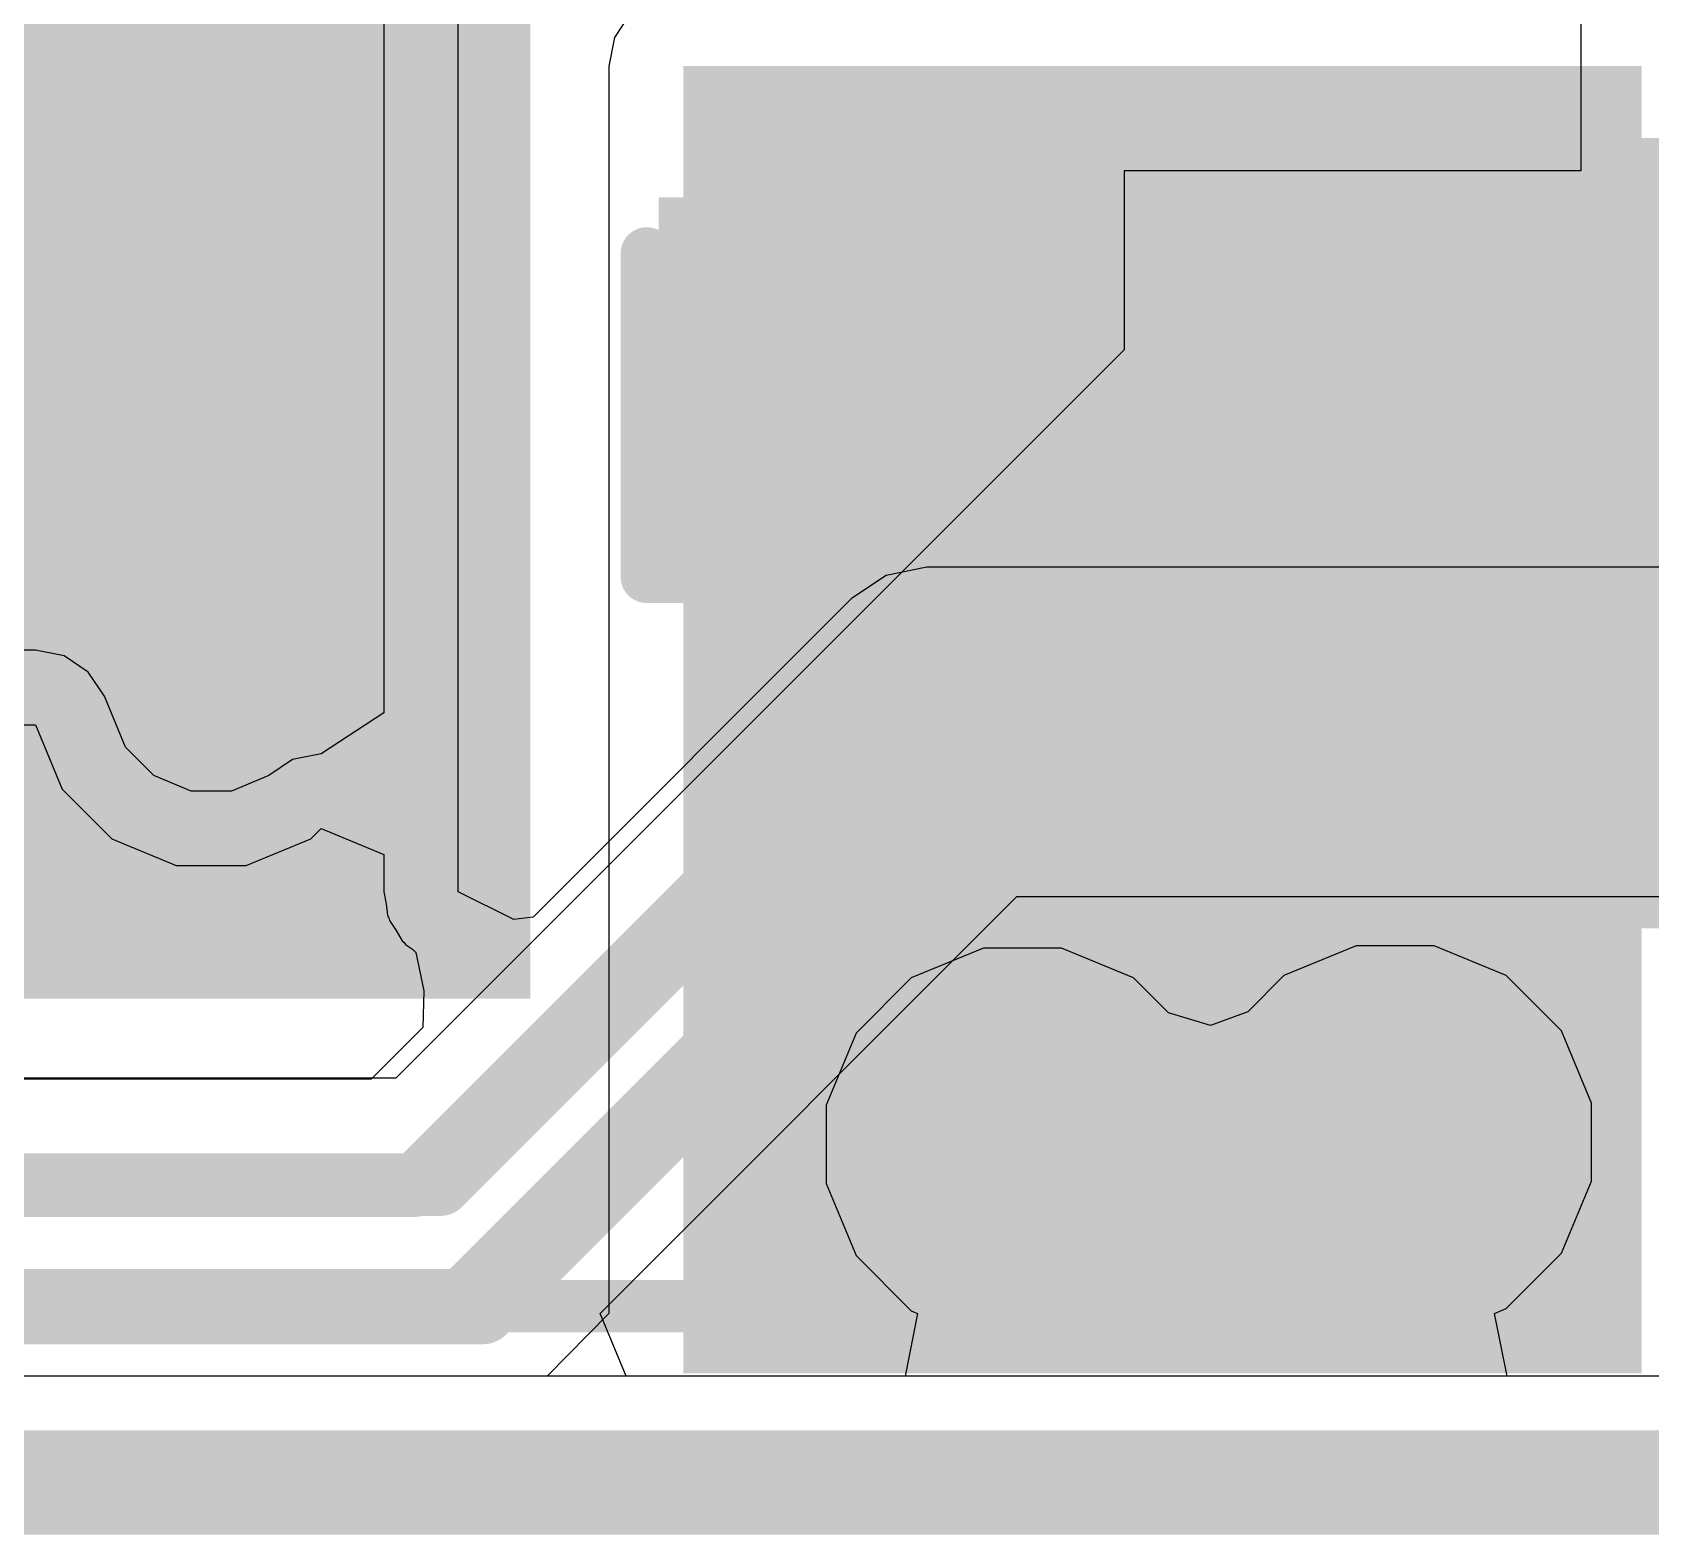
# Model space of a CAD drawing. Header units: inches. Extents: x -10 to 344, y -7 to 75.
# Drawn here: x 48.443 to 52.382, y -0.127 to 3.529 of the extents above; entities that cross this region are included whole.
import ezdxf

# ---------------------------------------------------------------- set-up
doc = ezdxf.new("R2010")
doc.units = ezdxf.units.IN
for name, color, linetype in [('Board Outline', 216, 'Continuous'), ('Bottom Layer', 5, 'Continuous'), ('Bottom Overlay', 54, 'Continuous'), ('Bottom Paste', 16, 'Continuous'), ('Bottom Solder', 6, 'Continuous'), ('Drill Drawing', 1, 'Continuous'), ('Mid Layer 1', 16, 'Continuous'), ('Mid Layer 2', 76, 'Continuous'), ('Top Layer', 1, 'Continuous'), ('Top Overlay', 2, 'Continuous'), ('Top Paste', 8, 'Continuous'), ('Top Solder', 216, 'Continuous'), ('Via Holes', 16, 'Continuous')]:
    doc.layers.add(name, color=color, linetype=linetype)

# ---------------------------------------------------------------- blocks, each defined once
blk = doc.blocks.new('IND_0806_B_20')
at = {"layer": 'Bottom Layer'}
for points in [[(-1.325, 0.86), (-0.325, 0.86), (-0.325, -0.86), (-1.325, -0.86)], [(0.325, 0.86), (1.325, 0.86), (1.325, -0.86), (0.325, -0.86)]]:
    blk.add_hatch(color=5, dxfattribs=at).paths.add_polyline_path(points)
at = {"layer": 'Bottom Paste'}
for points in [[(-1.325, 0.86), (-0.325, 0.86), (-0.325, -0.86), (-1.325, -0.86)], [(0.325, 0.86), (1.325, 0.86), (1.325, -0.86), (0.325, -0.86)]]:
    blk.add_hatch(color=16, dxfattribs=at).paths.add_polyline_path(points)
at = {"layer": 'Bottom Solder'}
for points in [[(-1.4266, 0.9616), (-0.2234, 0.9616), (-0.2234, -0.9616), (-1.4266, -0.9616)], [(0.2234, 0.9616), (1.4266, 0.9616), (1.4266, -0.9616), (0.2234, -0.9616)]]:
    blk.add_hatch(color=6, dxfattribs=at).paths.add_polyline_path(points)
at = {"layer": 'Bottom Overlay'}
for points in [[(-0.127, 0.8636, 0.127, 0.127, 0), (0.1524, 0.8636, 0.127, 0.127, 0)], [(-0.127, -0.8636, 0.127, 0.127, 0), (0.1524, -0.8636, 0.127, 0.127, 0)]]:
    blk.add_lwpolyline(points, format="xyseb", dxfattribs=at)
for points in [[(-0.1588, 0.8636, 0.0635, 0.0635, 1), (-0.0952, 0.8636, 0.0635, 0.0635, 1)], [(0.1206, 0.8636, 0.0635, 0.0635, 1), (0.1842, 0.8636, 0.0635, 0.0635, 1)], [(-0.1588, -0.8636, 0.0635, 0.0635, 1), (-0.0952, -0.8636, 0.0635, 0.0635, 1)], [(0.1206, -0.8636, 0.0635, 0.0635, 1), (0.1842, -0.8636, 0.0635, 0.0635, 1)]]:
    blk.add_lwpolyline(points, format="xyseb", close=True, dxfattribs=at)
blk = doc.blocks.new('C___0603_B_23')
at = {"layer": 'Bottom Layer'}
for points in [[(-1.143, -0.4445), (-1.143, 0.4445), (-0.381, 0.4445), (-0.381, -0.4445)], [(0.381, -0.4445), (0.381, 0.4445), (1.143, 0.4445), (1.143, -0.4445)]]:
    blk.add_hatch(color=5, dxfattribs=at).paths.add_polyline_path(points)
at = {"layer": 'Bottom Paste'}
for points in [[(-1.143, -0.4445), (-1.143, 0.4445), (-0.381, 0.4445), (-0.381, -0.4445)], [(0.381, -0.4445), (0.381, 0.4445), (1.143, 0.4445), (1.143, -0.4445)]]:
    blk.add_hatch(color=16, dxfattribs=at).paths.add_polyline_path(points)
at = {"layer": 'Bottom Solder'}
for points in [[(-1.203, -0.5045), (-1.203, 0.5045), (-0.321, 0.5045), (-0.321, -0.5045)], [(0.321, -0.5045), (0.321, 0.5045), (1.203, 0.5045), (1.203, -0.5045)]]:
    blk.add_hatch(color=6, dxfattribs=at).paths.add_polyline_path(points)
at = {"layer": 'Bottom Overlay'}
for points in [[(-0.4572, 0.5334, 0.127, 0.127, 0), (-1.2446, 0.5334, 0.127, 0.127, 0)], [(-1.2446, -0.5334, 0.127, 0.127, 0), (-1.2446, 0.5334, 0.127, 0.127, 0)], [(1.2446, 0.5334, 0.127, 0.127, 0), (0.4572, 0.5334, 0.127, 0.127, 0)], [(1.2446, -0.5334, 0.127, 0.127, 0), (1.2446, 0.5334, 0.127, 0.127, 0)], [(-0.4572, -0.5334, 0.127, 0.127, 0), (-1.2446, -0.5334, 0.127, 0.127, 0)], [(1.2446, -0.5334, 0.127, 0.127, 0), (0.4572, -0.5334, 0.127, 0.127, 0)]]:
    blk.add_lwpolyline(points, format="xyseb", dxfattribs=at)
for points in [[(-1.2764, 0.5334, 0.0635, 0.0635, 1), (-1.2128, 0.5334, 0.0635, 0.0635, 1)], [(-1.2764, 0.5334, 0.0635, 0.0635, 1), (-1.2128, 0.5334, 0.0635, 0.0635, 1)], [(-0.4889, 0.5334, 0.0635, 0.0635, 1), (-0.4254, 0.5334, 0.0635, 0.0635, 1)], [(0.4254, 0.5334, 0.0635, 0.0635, 1), (0.4889, 0.5334, 0.0635, 0.0635, 1)], [(1.2128, 0.5334, 0.0635, 0.0635, 1), (1.2764, 0.5334, 0.0635, 0.0635, 1)], [(1.2128, 0.5334, 0.0635, 0.0635, 1), (1.2764, 0.5334, 0.0635, 0.0635, 1)], [(-1.2764, -0.5334, 0.0635, 0.0635, 1), (-1.2128, -0.5334, 0.0635, 0.0635, 1)], [(-1.2764, -0.5334, 0.0635, 0.0635, 1), (-1.2128, -0.5334, 0.0635, 0.0635, 1)], [(-0.4889, -0.5334, 0.0635, 0.0635, 1), (-0.4254, -0.5334, 0.0635, 0.0635, 1)], [(0.4254, -0.5334, 0.0635, 0.0635, 1), (0.4889, -0.5334, 0.0635, 0.0635, 1)], [(1.2128, -0.5334, 0.0635, 0.0635, 1), (1.2764, -0.5334, 0.0635, 0.0635, 1)], [(1.2128, -0.5334, 0.0635, 0.0635, 1), (1.2764, -0.5334, 0.0635, 0.0635, 1)]]:
    blk.add_lwpolyline(points, format="xyseb", close=True, dxfattribs=at)
blk = doc.blocks.new('8_WSON__8_6__28')
at = {"layer": 'Top Layer'}
for points in [[(-1.7, 2.15), (1.7, 2.15), (1.7, -2.15), (-1.7, -2.15)], [(-4.365, 2.125), (-3.425, 2.125), (-3.425, 1.685), (-4.365, 1.685)], [(-4.365, 0.855), (-3.425, 0.855), (-3.425, 0.415), (-4.365, 0.415)]]:
    blk.add_hatch(color=1, dxfattribs=at).paths.add_polyline_path(points)
at = {"layer": 'Top Paste'}
for points in [[(-4.365, 2.125), (-3.425, 2.125), (-3.425, 1.685), (-4.365, 1.685)], [(-4.365, 0.855), (-3.425, 0.855), (-3.425, 0.415), (-4.365, 0.415)]]:
    blk.add_hatch(color=8, dxfattribs=at).paths.add_polyline_path(points)
at = {"layer": 'Top Solder'}
for points in [[(-1.8016, 2.2516), (1.8016, 2.2516), (1.8016, -2.2516), (-1.8016, -2.2516)], [(-4.4666, 2.2266), (-3.3234, 2.2266), (-3.3234, 1.5834), (-4.4666, 1.5834)], [(-4.4666, 0.9566), (-3.3234, 0.9566), (-3.3234, 0.3134), (-4.4666, 0.3134)]]:
    blk.add_hatch(color=216, dxfattribs=at).paths.add_polyline_path(points)
at = {"layer": 'Top Overlay'}
for points in [[(-4, 3, 0.127, 0.127, 0), (-4, 2.5, 0.127, 0.127, 0)], [(4, 3, 0.127, 0.127, 0), (-4, 3, 0.127, 0.127, 0)], [(-4.5212, 1.9304, 0.127, 0.127, 0), (-4.6482, 2.0574, 0.127, 0.127, 0)], [(-4.5212, 1.9304, 0.127, 0.127, 0), (-4.6482, 1.8034, 0.127, 0.127, 0)]]:
    blk.add_lwpolyline(points, format="xyseb", dxfattribs=at)
for points in [[(-4.0317, 3, 0.0635, 0.0635, 1), (-3.9682, 3, 0.0635, 0.0635, 1)], [(-4.0317, 3, 0.0635, 0.0635, 1), (-3.9682, 3, 0.0635, 0.0635, 1)], [(-4.0317, 2.5, 0.0635, 0.0635, 1), (-3.9682, 2.5, 0.0635, 0.0635, 1)], [(-4.5529, 1.9304, 0.0635, 0.0635, 1), (-4.4894, 1.9304, 0.0635, 0.0635, 1)], [(-4.5529, 1.9304, 0.0635, 0.0635, 1), (-4.4894, 1.9304, 0.0635, 0.0635, 1)]]:
    blk.add_lwpolyline(points, format="xyseb", close=True, dxfattribs=at)

msp = doc.modelspace()

# ---------------------------------------------------------------- hatches: boundary and pattern name
at = {"layer": 'Bottom Layer'}
msp.add_hatch(color=5, dxfattribs=at).paths.add_polyline_path([(50.0276, 0.2654), (52.3601, 0.2654), (52.3601, 3.4469), (50.0276, 3.4469)])
h = msp.add_hatch(color=5, dxfattribs=at)
edge = h.paths.add_edge_path()
edge.add_arc((48.8786, 2.929), 0.25, 0, 360)
h = msp.add_hatch(color=5, dxfattribs=at)
edge = h.paths.add_edge_path()
edge.add_arc((48.8786, 1.929), 0.25, 0, 360)
h = msp.add_hatch(color=5, dxfattribs=at)
edge = h.paths.add_edge_path()
edge.add_arc((50.8531, 0.8227), 0.3, 0, 360)
h = msp.add_hatch(color=5, dxfattribs=at)
edge = h.paths.add_edge_path()
edge.add_arc((51.7603, 0.8283), 0.3, 0, 360)
at = {"layer": 'Mid Layer 1'}
h = msp.add_hatch(color=16, dxfattribs=at)
edge = h.paths.add_edge_path()
edge.add_arc((48.8786, 2.929), 0.25, 0, 360)
h = msp.add_hatch(color=16, dxfattribs=at)
edge = h.paths.add_edge_path()
edge.add_arc((48.8786, 1.929), 0.25, 0, 360)
h = msp.add_hatch(color=16, dxfattribs=at)
edge = h.paths.add_edge_path()
edge.add_arc((50.8531, 0.8227), 0.3, 0, 360)
h = msp.add_hatch(color=16, dxfattribs=at)
edge = h.paths.add_edge_path()
edge.add_arc((51.7603, 0.8283), 0.3, 0, 360)
at = {"layer": 'Mid Layer 2'}
h = msp.add_hatch(color=76, dxfattribs=at)
edge = h.paths.add_edge_path()
edge.add_arc((48.8786, 2.929), 0.25, 0, 360)
h = msp.add_hatch(color=76, dxfattribs=at)
edge = h.paths.add_edge_path()
edge.add_arc((48.8786, 1.929), 0.25, 0, 360)
h = msp.add_hatch(color=76, dxfattribs=at)
edge = h.paths.add_edge_path()
edge.add_arc((50.8531, 0.8227), 0.3, 0, 360)
h = msp.add_hatch(color=76, dxfattribs=at)
edge = h.paths.add_edge_path()
edge.add_arc((51.7603, 0.8283), 0.3, 0, 360)
at = {"layer": 'Top Layer'}
h = msp.add_hatch(color=1, dxfattribs=at)
edge = h.paths.add_edge_path()
edge.add_arc((48.8786, 2.929), 0.25, 0, 360)
h = msp.add_hatch(color=1, dxfattribs=at)
edge = h.paths.add_edge_path()
edge.add_arc((48.8786, 1.929), 0.25, 0, 360)
h = msp.add_hatch(color=1, dxfattribs=at)
edge = h.paths.add_edge_path()
edge.add_arc((50.8531, 0.8227), 0.3, 0, 360)
h = msp.add_hatch(color=1, dxfattribs=at)
edge = h.paths.add_edge_path()
edge.add_arc((51.7603, 0.8283), 0.3, 0, 360)
at = {"layer": 'Via Holes'}
h = msp.add_hatch(color=7, dxfattribs=at)
edge = h.paths.add_edge_path()
edge.add_arc((48.8786, 2.929), 0.125, 0, 360)
h = msp.add_hatch(color=7, dxfattribs=at)
edge = h.paths.add_edge_path()
edge.add_arc((48.8786, 1.929), 0.125, 0, 360)
h = msp.add_hatch(color=7, dxfattribs=at)
edge = h.paths.add_edge_path()
edge.add_arc((50.8531, 0.8227), 0.15, 0, 360)
h = msp.add_hatch(color=7, dxfattribs=at)
edge = h.paths.add_edge_path()
edge.add_arc((51.7603, 0.8283), 0.15, 0, 360)

# ---------------------------------------------------------------- linework, layer by layer
at = {"layer": 'Board Outline'}
msp.add_lwpolyline([(44.055, 0, 0.254, 0.254, 0), (60, 0, 0.254, 0.254, 0)], format="xyseb", dxfattribs=at)
at = {"layer": 'Bottom Layer'}
for p, q in [((49.8994, 3.5751), (49.8601, 3.5162)), ((49.8601, 3.5162), (49.8463, 3.4469)), ((49.8463, 3.4469), (49.8463, 0.4114)), ((49.8463, 0.4114), (49.6966, 0.259)), ((49.6966, 0.259), (44.3078, 0.259))]:
    msp.add_line(p, q, dxfattribs=at)
at = {"layer": 'Drill Drawing'}
for points in [[(48.6246, 3.183, 0.0508, 0.0508, 0), (48.8786, 3.056, 0.0508, 0.0508, 0)], [(48.6246, 3.183, 0.0508, 0.0508, 0), (48.7516, 2.929, 0.0508, 0.0508, 0)], [(48.8786, 3.056, 0.0508, 0.0508, 0), (49.1326, 3.183, 0.0508, 0.0508, 0)], [(49.0056, 2.929, 0.0508, 0.0508, 0), (49.1326, 3.183, 0.0508, 0.0508, 0)], [(48.6246, 2.675, 0.0508, 0.0508, 0), (48.7516, 2.929, 0.0508, 0.0508, 0)], [(49.0056, 2.929, 0.0508, 0.0508, 0), (49.1326, 2.675, 0.0508, 0.0508, 0)], [(48.6246, 2.675, 0.0508, 0.0508, 0), (48.8786, 2.802, 0.0508, 0.0508, 0)], [(48.8786, 2.802, 0.0508, 0.0508, 0), (49.1326, 2.675, 0.0508, 0.0508, 0)], [(48.6246, 2.183, 0.0508, 0.0508, 0), (48.8786, 2.056, 0.0508, 0.0508, 0)], [(48.6246, 2.183, 0.0508, 0.0508, 0), (48.7516, 1.929, 0.0508, 0.0508, 0)], [(48.8786, 2.056, 0.0508, 0.0508, 0), (49.1326, 2.183, 0.0508, 0.0508, 0)], [(49.0056, 1.929, 0.0508, 0.0508, 0), (49.1326, 2.183, 0.0508, 0.0508, 0)], [(48.6246, 1.675, 0.0508, 0.0508, 0), (48.7516, 1.929, 0.0508, 0.0508, 0)], [(49.0056, 1.929, 0.0508, 0.0508, 0), (49.1326, 1.675, 0.0508, 0.0508, 0)], [(48.6246, 1.675, 0.0508, 0.0508, 0), (48.8786, 1.802, 0.0508, 0.0508, 0)], [(48.8786, 1.802, 0.0508, 0.0508, 0), (49.1326, 1.675, 0.0508, 0.0508, 0)], [(51.6333, 0.9553, 0.0508, 0.0508, 0), (51.7603, 1.0823, 0.0508, 0.0508, 0)], [(51.7603, 1.0823, 0.0508, 0.0508, 0), (51.8873, 0.9553, 0.0508, 0.0508, 0)], [(50.7261, 0.9497, 0.0508, 0.0508, 0), (50.8531, 1.0767, 0.0508, 0.0508, 0)], [(50.8531, 1.0767, 0.0508, 0.0508, 0), (50.9801, 0.9497, 0.0508, 0.0508, 0)], [(50.5991, 0.9497, 0.0508, 0.0508, 0), (50.7261, 0.8227, 0.0508, 0.0508, 0)], [(50.5991, 0.9497, 0.0508, 0.0508, 0), (50.7261, 0.9497, 0.0508, 0.0508, 0)], [(50.9801, 0.9497, 0.0508, 0.0508, 0), (51.1071, 0.9497, 0.0508, 0.0508, 0)], [(50.9801, 0.8227, 0.0508, 0.0508, 0), (51.1071, 0.9497, 0.0508, 0.0508, 0)], [(51.5063, 0.9553, 0.0508, 0.0508, 0), (51.6333, 0.8283, 0.0508, 0.0508, 0)], [(51.5063, 0.9553, 0.0508, 0.0508, 0), (51.6333, 0.9553, 0.0508, 0.0508, 0)], [(51.8873, 0.9553, 0.0508, 0.0508, 0), (52.0143, 0.9553, 0.0508, 0.0508, 0)], [(51.8873, 0.8283, 0.0508, 0.0508, 0), (52.0143, 0.9553, 0.0508, 0.0508, 0)], [(50.5991, 0.6957, 0.0508, 0.0508, 0), (50.7261, 0.8227, 0.0508, 0.0508, 0)], [(50.9801, 0.8227, 0.0508, 0.0508, 0), (51.1071, 0.6957, 0.0508, 0.0508, 0)], [(51.5063, 0.7013, 0.0508, 0.0508, 0), (51.6333, 0.8283, 0.0508, 0.0508, 0)], [(51.8873, 0.8283, 0.0508, 0.0508, 0), (52.0143, 0.7013, 0.0508, 0.0508, 0)], [(50.5991, 0.6957, 0.0508, 0.0508, 0), (50.7261, 0.6957, 0.0508, 0.0508, 0)], [(50.7261, 0.6957, 0.0508, 0.0508, 0), (50.8531, 0.5687, 0.0508, 0.0508, 0)], [(50.8531, 0.5687, 0.0508, 0.0508, 0), (50.9801, 0.6957, 0.0508, 0.0508, 0)], [(50.9801, 0.6957, 0.0508, 0.0508, 0), (51.1071, 0.6957, 0.0508, 0.0508, 0)], [(51.5063, 0.7013, 0.0508, 0.0508, 0), (51.6333, 0.7013, 0.0508, 0.0508, 0)], [(51.6333, 0.7013, 0.0508, 0.0508, 0), (51.7603, 0.5743, 0.0508, 0.0508, 0)], [(51.7603, 0.5743, 0.0508, 0.0508, 0), (51.8873, 0.7013, 0.0508, 0.0508, 0)], [(51.8873, 0.7013, 0.0508, 0.0508, 0), (52.0143, 0.7013, 0.0508, 0.0508, 0)]]:
    msp.add_lwpolyline(points, format="xyseb", dxfattribs=at)
for points in [[(48.6119, 3.183, 0.0254, 0.0254, 1), (48.6373, 3.183, 0.0254, 0.0254, 1)], [(48.6119, 3.183, 0.0254, 0.0254, 1), (48.6373, 3.183, 0.0254, 0.0254, 1)], [(49.1199, 3.183, 0.0254, 0.0254, 1), (49.1453, 3.183, 0.0254, 0.0254, 1)], [(49.1199, 3.183, 0.0254, 0.0254, 1), (49.1453, 3.183, 0.0254, 0.0254, 1)], [(48.8659, 3.056, 0.0254, 0.0254, 1), (48.8913, 3.056, 0.0254, 0.0254, 1)], [(48.8659, 3.056, 0.0254, 0.0254, 1), (48.8913, 3.056, 0.0254, 0.0254, 1)], [(48.7389, 2.929, 0.0254, 0.0254, 1), (48.7643, 2.929, 0.0254, 0.0254, 1)], [(48.7389, 2.929, 0.0254, 0.0254, 1), (48.7643, 2.929, 0.0254, 0.0254, 1)], [(48.9929, 2.929, 0.0254, 0.0254, 1), (49.0183, 2.929, 0.0254, 0.0254, 1)], [(48.9929, 2.929, 0.0254, 0.0254, 1), (49.0183, 2.929, 0.0254, 0.0254, 1)], [(48.8659, 2.802, 0.0254, 0.0254, 1), (48.8913, 2.802, 0.0254, 0.0254, 1)], [(48.8659, 2.802, 0.0254, 0.0254, 1), (48.8913, 2.802, 0.0254, 0.0254, 1)], [(48.6119, 2.675, 0.0254, 0.0254, 1), (48.6373, 2.675, 0.0254, 0.0254, 1)], [(48.6119, 2.675, 0.0254, 0.0254, 1), (48.6373, 2.675, 0.0254, 0.0254, 1)], [(49.1199, 2.675, 0.0254, 0.0254, 1), (49.1453, 2.675, 0.0254, 0.0254, 1)], [(49.1199, 2.675, 0.0254, 0.0254, 1), (49.1453, 2.675, 0.0254, 0.0254, 1)], [(48.6119, 2.183, 0.0254, 0.0254, 1), (48.6373, 2.183, 0.0254, 0.0254, 1)], [(48.6119, 2.183, 0.0254, 0.0254, 1), (48.6373, 2.183, 0.0254, 0.0254, 1)], [(49.1199, 2.183, 0.0254, 0.0254, 1), (49.1453, 2.183, 0.0254, 0.0254, 1)], [(49.1199, 2.183, 0.0254, 0.0254, 1), (49.1453, 2.183, 0.0254, 0.0254, 1)], [(48.8659, 2.056, 0.0254, 0.0254, 1), (48.8913, 2.056, 0.0254, 0.0254, 1)], [(48.8659, 2.056, 0.0254, 0.0254, 1), (48.8913, 2.056, 0.0254, 0.0254, 1)], [(48.7389, 1.929, 0.0254, 0.0254, 1), (48.7643, 1.929, 0.0254, 0.0254, 1)], [(48.7389, 1.929, 0.0254, 0.0254, 1), (48.7643, 1.929, 0.0254, 0.0254, 1)], [(48.9929, 1.929, 0.0254, 0.0254, 1), (49.0183, 1.929, 0.0254, 0.0254, 1)], [(48.9929, 1.929, 0.0254, 0.0254, 1), (49.0183, 1.929, 0.0254, 0.0254, 1)], [(48.8659, 1.802, 0.0254, 0.0254, 1), (48.8913, 1.802, 0.0254, 0.0254, 1)], [(48.8659, 1.802, 0.0254, 0.0254, 1), (48.8913, 1.802, 0.0254, 0.0254, 1)], [(48.6119, 1.675, 0.0254, 0.0254, 1), (48.6373, 1.675, 0.0254, 0.0254, 1)], [(48.6119, 1.675, 0.0254, 0.0254, 1), (48.6373, 1.675, 0.0254, 0.0254, 1)], [(49.1199, 1.675, 0.0254, 0.0254, 1), (49.1453, 1.675, 0.0254, 0.0254, 1)], [(49.1199, 1.675, 0.0254, 0.0254, 1), (49.1453, 1.675, 0.0254, 0.0254, 1)], [(51.7476, 1.0823, 0.0254, 0.0254, 1), (51.773, 1.0823, 0.0254, 0.0254, 1)], [(51.7476, 1.0823, 0.0254, 0.0254, 1), (51.773, 1.0823, 0.0254, 0.0254, 1)], [(50.8404, 1.0767, 0.0254, 0.0254, 1), (50.8658, 1.0767, 0.0254, 0.0254, 1)], [(50.8404, 1.0767, 0.0254, 0.0254, 1), (50.8658, 1.0767, 0.0254, 0.0254, 1)], [(50.5864, 0.9497, 0.0254, 0.0254, 1), (50.6118, 0.9497, 0.0254, 0.0254, 1)], [(50.5864, 0.9497, 0.0254, 0.0254, 1), (50.6118, 0.9497, 0.0254, 0.0254, 1)], [(50.7134, 0.9497, 0.0254, 0.0254, 1), (50.7388, 0.9497, 0.0254, 0.0254, 1)], [(50.7134, 0.9497, 0.0254, 0.0254, 1), (50.7388, 0.9497, 0.0254, 0.0254, 1)], [(50.9674, 0.9497, 0.0254, 0.0254, 1), (50.9928, 0.9497, 0.0254, 0.0254, 1)], [(50.9674, 0.9497, 0.0254, 0.0254, 1), (50.9928, 0.9497, 0.0254, 0.0254, 1)], [(51.0944, 0.9497, 0.0254, 0.0254, 1), (51.1198, 0.9497, 0.0254, 0.0254, 1)], [(51.0944, 0.9497, 0.0254, 0.0254, 1), (51.1198, 0.9497, 0.0254, 0.0254, 1)], [(51.4936, 0.9553, 0.0254, 0.0254, 1), (51.519, 0.9553, 0.0254, 0.0254, 1)], [(51.4936, 0.9553, 0.0254, 0.0254, 1), (51.519, 0.9553, 0.0254, 0.0254, 1)], [(51.6206, 0.9553, 0.0254, 0.0254, 1), (51.646, 0.9553, 0.0254, 0.0254, 1)], [(51.6206, 0.9553, 0.0254, 0.0254, 1), (51.646, 0.9553, 0.0254, 0.0254, 1)], [(51.8746, 0.9553, 0.0254, 0.0254, 1), (51.9, 0.9553, 0.0254, 0.0254, 1)], [(51.8746, 0.9553, 0.0254, 0.0254, 1), (51.9, 0.9553, 0.0254, 0.0254, 1)], [(52.0016, 0.9553, 0.0254, 0.0254, 1), (52.027, 0.9553, 0.0254, 0.0254, 1)], [(52.0016, 0.9553, 0.0254, 0.0254, 1), (52.027, 0.9553, 0.0254, 0.0254, 1)], [(50.7134, 0.8227, 0.0254, 0.0254, 1), (50.7388, 0.8227, 0.0254, 0.0254, 1)], [(50.7134, 0.8227, 0.0254, 0.0254, 1), (50.7388, 0.8227, 0.0254, 0.0254, 1)], [(50.9674, 0.8227, 0.0254, 0.0254, 1), (50.9928, 0.8227, 0.0254, 0.0254, 1)], [(50.9674, 0.8227, 0.0254, 0.0254, 1), (50.9928, 0.8227, 0.0254, 0.0254, 1)], [(51.6206, 0.8283, 0.0254, 0.0254, 1), (51.646, 0.8283, 0.0254, 0.0254, 1)], [(51.6206, 0.8283, 0.0254, 0.0254, 1), (51.646, 0.8283, 0.0254, 0.0254, 1)], [(51.8746, 0.8283, 0.0254, 0.0254, 1), (51.9, 0.8283, 0.0254, 0.0254, 1)], [(51.8746, 0.8283, 0.0254, 0.0254, 1), (51.9, 0.8283, 0.0254, 0.0254, 1)], [(50.5864, 0.6957, 0.0254, 0.0254, 1), (50.6118, 0.6957, 0.0254, 0.0254, 1)], [(50.5864, 0.6957, 0.0254, 0.0254, 1), (50.6118, 0.6957, 0.0254, 0.0254, 1)], [(50.7134, 0.6957, 0.0254, 0.0254, 1), (50.7388, 0.6957, 0.0254, 0.0254, 1)], [(50.7134, 0.6957, 0.0254, 0.0254, 1), (50.7388, 0.6957, 0.0254, 0.0254, 1)], [(50.9674, 0.6957, 0.0254, 0.0254, 1), (50.9928, 0.6957, 0.0254, 0.0254, 1)], [(50.9674, 0.6957, 0.0254, 0.0254, 1), (50.9928, 0.6957, 0.0254, 0.0254, 1)], [(51.0944, 0.6957, 0.0254, 0.0254, 1), (51.1198, 0.6957, 0.0254, 0.0254, 1)], [(51.0944, 0.6957, 0.0254, 0.0254, 1), (51.1198, 0.6957, 0.0254, 0.0254, 1)], [(51.4936, 0.7013, 0.0254, 0.0254, 1), (51.519, 0.7013, 0.0254, 0.0254, 1)], [(51.4936, 0.7013, 0.0254, 0.0254, 1), (51.519, 0.7013, 0.0254, 0.0254, 1)], [(51.6206, 0.7013, 0.0254, 0.0254, 1), (51.646, 0.7013, 0.0254, 0.0254, 1)], [(51.6206, 0.7013, 0.0254, 0.0254, 1), (51.646, 0.7013, 0.0254, 0.0254, 1)], [(51.8746, 0.7013, 0.0254, 0.0254, 1), (51.9, 0.7013, 0.0254, 0.0254, 1)], [(51.8746, 0.7013, 0.0254, 0.0254, 1), (51.9, 0.7013, 0.0254, 0.0254, 1)], [(52.0016, 0.7013, 0.0254, 0.0254, 1), (52.027, 0.7013, 0.0254, 0.0254, 1)], [(52.0016, 0.7013, 0.0254, 0.0254, 1), (52.027, 0.7013, 0.0254, 0.0254, 1)], [(50.8404, 0.5687, 0.0254, 0.0254, 1), (50.8658, 0.5687, 0.0254, 0.0254, 1)], [(50.8404, 0.5687, 0.0254, 0.0254, 1), (50.8658, 0.5687, 0.0254, 0.0254, 1)], [(51.7476, 0.5743, 0.0254, 0.0254, 1), (51.773, 0.5743, 0.0254, 0.0254, 1)], [(51.7476, 0.5743, 0.0254, 0.0254, 1), (51.773, 0.5743, 0.0254, 0.0254, 1)]]:
    msp.add_lwpolyline(points, format="xyseb", close=True, dxfattribs=at)
at = {"layer": 'Mid Layer 1'}
for p, q in [((50.7581, 1.3005), (50.5824, 1.2278)), ((50.9481, 1.3005), (50.7581, 1.3005)), ((51.1238, 1.2278), (50.9481, 1.3005)), ((51.6652, 1.3061), (51.4896, 1.2333)), ((51.8553, 1.3061), (51.6652, 1.3061)), ((52.0309, 1.2333), (51.8553, 1.3061)), ((50.5824, 1.2278), (50.448, 1.0934)), ((51.2085, 1.143), (51.1238, 1.2278)), ((51.4896, 1.2333), (51.4016, 1.1453)), ((52.1653, 1.0989), (52.0309, 1.2333)), ((51.3106, 1.1123), (51.2085, 1.143)), ((51.4016, 1.1453), (51.3106, 1.1123)), ((50.448, 1.0934), (50.3753, 0.9177)), ((52.2381, 0.9233), (52.1653, 1.0989)), ((50.3753, 0.9177), (50.3753, 0.7277)), ((52.2381, 0.7332), (52.2381, 0.9233)), ((50.3753, 0.7277), (50.448, 0.552)), ((52.1653, 0.5576), (52.2381, 0.7332)), ((50.448, 0.552), (50.5824, 0.4176)), ((52.0309, 0.4232), (52.1653, 0.5576)), ((50.5976, 0.4114), (50.5673, 0.259)), ((50.5824, 0.4176), (50.5976, 0.4114)), ((52.0023, 0.4114), (52.0309, 0.4232)), ((52.0326, 0.259), (52.0023, 0.4114)), ((50.5673, 0.259), (44.055, 0.259)), ((59.7411, 0.259), (52.0326, 0.259))]:
    msp.add_line(p, q, dxfattribs=at)
at = {"layer": 'Mid Layer 2'}
for p, q in [((49.4797, 1.5283), (49.4797, 5.9793)), ((49.2985, 4.972), (49.2985, 1.8728)), ((50.5215, 2.2073), (50.4374, 2.1512)), ((50.6206, 2.227), (50.5215, 2.2073)), ((57.2557, 2.227), (50.6206, 2.227)), ((50.4374, 2.1512), (49.6626, 1.3763)), ((48.4508, 2.0252), (48.3064, 2.0252)), ((48.5202, 2.0114), (48.4508, 2.0252)), ((48.579, 1.9721), (48.5202, 2.0114)), ((48.6183, 1.9133), (48.579, 1.9721)), ((48.6696, 1.7894), (48.6183, 1.9133)), ((49.2985, 1.8728), (49.1461, 1.7727)), ((48.3064, 1.8439), (48.4508, 1.8439)), ((48.4508, 1.8439), (48.5159, 1.6867)), ((48.739, 1.72), (48.6696, 1.7894)), ((49.1461, 1.7727), (49.0767, 1.7589)), ((49.0767, 1.7589), (49.0187, 1.7202)), ((48.8296, 1.6825), (48.739, 1.72)), ((49.0187, 1.7202), (48.9276, 1.6825)), ((48.5159, 1.6867), (48.6363, 1.5663)), ((48.9276, 1.6825), (48.8296, 1.6825)), ((49.1209, 1.5663), (49.1461, 1.5915)), ((49.1461, 1.5915), (49.2985, 1.5283)), ((48.6363, 1.5663), (48.7935, 1.5012)), ((48.9637, 1.5012), (49.1209, 1.5663)), ((48.7935, 1.5012), (48.9637, 1.5012)), ((49.2985, 1.5283), (49.2985, 1.4371)), ((49.4797, 1.4371), (49.4797, 1.5283)), ((49.2985, 1.4371), (49.3042, 1.4084)), ((49.6152, 1.3696), (49.4797, 1.4371)), ((49.8253, 0.4114), (50.8394, 1.4255)), ((50.8394, 1.4255), (56.5324, 1.4255)), ((49.3042, 1.4084), (49.3079, 1.3794)), ((49.3079, 1.3794), (49.311, 1.3739)), ((49.311, 1.3739), (49.3123, 1.3677)), ((49.3123, 1.3677), (49.3285, 1.3434)), ((49.3285, 1.3434), (49.343, 1.3181)), ((49.6612, 1.3759), (49.6152, 1.3696)), ((49.6626, 1.3763), (49.6612, 1.3759)), ((49.343, 1.3181), (49.348, 1.3142)), ((49.348, 1.3142), (49.3516, 1.3089)), ((49.3516, 1.3089), (49.3684, 1.2976)), ((49.3684, 1.2976), (49.3765, 1.2898)), ((49.3765, 1.2898), (49.3964, 1.1966)), ((49.3964, 1.1966), (49.3935, 1.1073)), ((49.3935, 1.1073), (49.2676, 0.9813)), ((49.2676, 0.9813), (42.4046, 0.9813)), ((49.8884, 0.259), (49.8253, 0.4114)), ((59.7411, 0.259), (49.8884, 0.259))]:
    msp.add_line(p, q, dxfattribs=at)
for points in [[(49.3749, 0.7224, 0.1524, 0.1524, 0), (50.6206, 1.968, 0.1524, 0.1524, 0)], [(50.6206, 1.968, 0.1524, 0.1524, 0), (57.531, 1.968, 0.1524, 0.1524, 0)], [(49.4906, 0.443, 0.1524, 0.1524, 0), (50.7321, 1.6845, 0.1524, 0.1524, 0)], [(50.7321, 1.6845, 0.1524, 0.1524, 0), (56.6397, 1.6845, 0.1524, 0.1524, 0)], [(40.8502, 0.7224, 0.1524, 0.1524, 0), (49.3749, 0.7224, 0.1524, 0.1524, 0)], [(40.5636, 0.443, 0.1524, 0.1524, 0), (49.4906, 0.443, 0.1524, 0.1524, 0)]]:
    msp.add_lwpolyline(points, format="xyseb", dxfattribs=at)
for points in [[(50.5825, 1.968, 0.0762, 0.0762, 1), (50.6587, 1.968, 0.0762, 0.0762, 1)], [(50.5825, 1.968, 0.0762, 0.0762, 1), (50.6587, 1.968, 0.0762, 0.0762, 1)], [(50.694, 1.6845, 0.0762, 0.0762, 1), (50.7702, 1.6845, 0.0762, 0.0762, 1)], [(50.694, 1.6845, 0.0762, 0.0762, 1), (50.7702, 1.6845, 0.0762, 0.0762, 1)], [(49.3368, 0.7224, 0.0762, 0.0762, 1), (49.413, 0.7224, 0.0762, 0.0762, 1)], [(49.3368, 0.7224, 0.0762, 0.0762, 1), (49.413, 0.7224, 0.0762, 0.0762, 1)], [(49.4525, 0.443, 0.0762, 0.0762, 1), (49.5287, 0.443, 0.0762, 0.0762, 1)], [(49.4525, 0.443, 0.0762, 0.0762, 1), (49.5287, 0.443, 0.0762, 0.0762, 1)]]:
    msp.add_lwpolyline(points, format="xyseb", close=True, dxfattribs=at)
at = {"layer": 'Top Layer'}
for p, q in [((52.2124, 3.6662), (52.2124, 3.1918)), ((52.2124, 3.1918), (51.1008, 3.1918)), ((51.1008, 3.1918), (51.1008, 2.7563)), ((51.1008, 2.7563), (49.3282, 0.9837)), ((49.3282, 0.9837), (45.5454, 0.9837))]:
    msp.add_line(p, q, dxfattribs=at)
for points in [[(51.3548, 2.6502, 0.1524, 0.1524, 0), (51.4986, 2.794, 0.1524, 0.1524, 0)], [(51.4986, 2.794, 0.1524, 0.1524, 0), (51.7486, 2.794, 0.1524, 0.1524, 0)], [(49.4355, 0.7247, 0.1524, 0.1524, 0), (51.3548, 2.6441, 0.1524, 0.1524, 0)], [(51.3548, 2.6441, 0.1524, 0.1524, 0), (51.3548, 2.6502, 0.1524, 0.1524, 0)], [(49.5408, 0.4125, 0.1524, 0.1524, 0), (50.6523, 1.524, 0.1524, 0.1524, 0)], [(50.6523, 1.524, 0.1524, 0.1524, 0), (51.7486, 1.524, 0.1524, 0.1524, 0)], [(45.4381, 0.7247, 0.1524, 0.1524, 0), (49.4355, 0.7247, 0.1524, 0.1524, 0)], [(43.3114, 0.4125, 0.1524, 0.1524, 0), (49.5408, 0.4125, 0.1524, 0.1524, 0)]]:
    msp.add_lwpolyline(points, format="xyseb", dxfattribs=at)
for points in [[(51.4605, 2.794, 0.0762, 0.0762, 1), (51.5367, 2.794, 0.0762, 0.0762, 1)], [(51.4605, 2.794, 0.0762, 0.0762, 1), (51.5367, 2.794, 0.0762, 0.0762, 1)], [(51.7105, 2.794, 0.0762, 0.0762, 1), (51.7867, 2.794, 0.0762, 0.0762, 1)], [(51.3167, 2.6502, 0.0762, 0.0762, 1), (51.3929, 2.6502, 0.0762, 0.0762, 1)], [(51.3167, 2.6502, 0.0762, 0.0762, 1), (51.3929, 2.6502, 0.0762, 0.0762, 1)], [(51.3167, 2.6441, 0.0762, 0.0762, 1), (51.3929, 2.6441, 0.0762, 0.0762, 1)], [(51.3167, 2.6441, 0.0762, 0.0762, 1), (51.3929, 2.6441, 0.0762, 0.0762, 1)], [(50.6142, 1.524, 0.0762, 0.0762, 1), (50.6904, 1.524, 0.0762, 0.0762, 1)], [(50.6142, 1.524, 0.0762, 0.0762, 1), (50.6904, 1.524, 0.0762, 0.0762, 1)], [(51.7105, 1.524, 0.0762, 0.0762, 1), (51.7867, 1.524, 0.0762, 0.0762, 1)], [(49.3974, 0.7247, 0.0762, 0.0762, 1), (49.4736, 0.7247, 0.0762, 0.0762, 1)], [(49.3974, 0.7247, 0.0762, 0.0762, 1), (49.4736, 0.7247, 0.0762, 0.0762, 1)], [(49.5027, 0.4125, 0.0762, 0.0762, 1), (49.5789, 0.4125, 0.0762, 0.0762, 1)], [(49.5027, 0.4125, 0.0762, 0.0762, 1), (49.5789, 0.4125, 0.0762, 0.0762, 1)]]:
    msp.add_lwpolyline(points, format="xyseb", close=True, dxfattribs=at)

# ---------------------------------------------------------------- block references
for name, p, rotation in [('8_WSON__8_6__28', (47.8536, 3.429), 180), ('C___0603_B_23', (50.4721, 3.4482), 270)]:
    msp.add_blockref(name, p, dxfattribs=dict(rotation=rotation))
msp.add_blockref('IND_0806_B_20', (52.6533, 2.3102))

doc.saveas('drawing.dxf')
